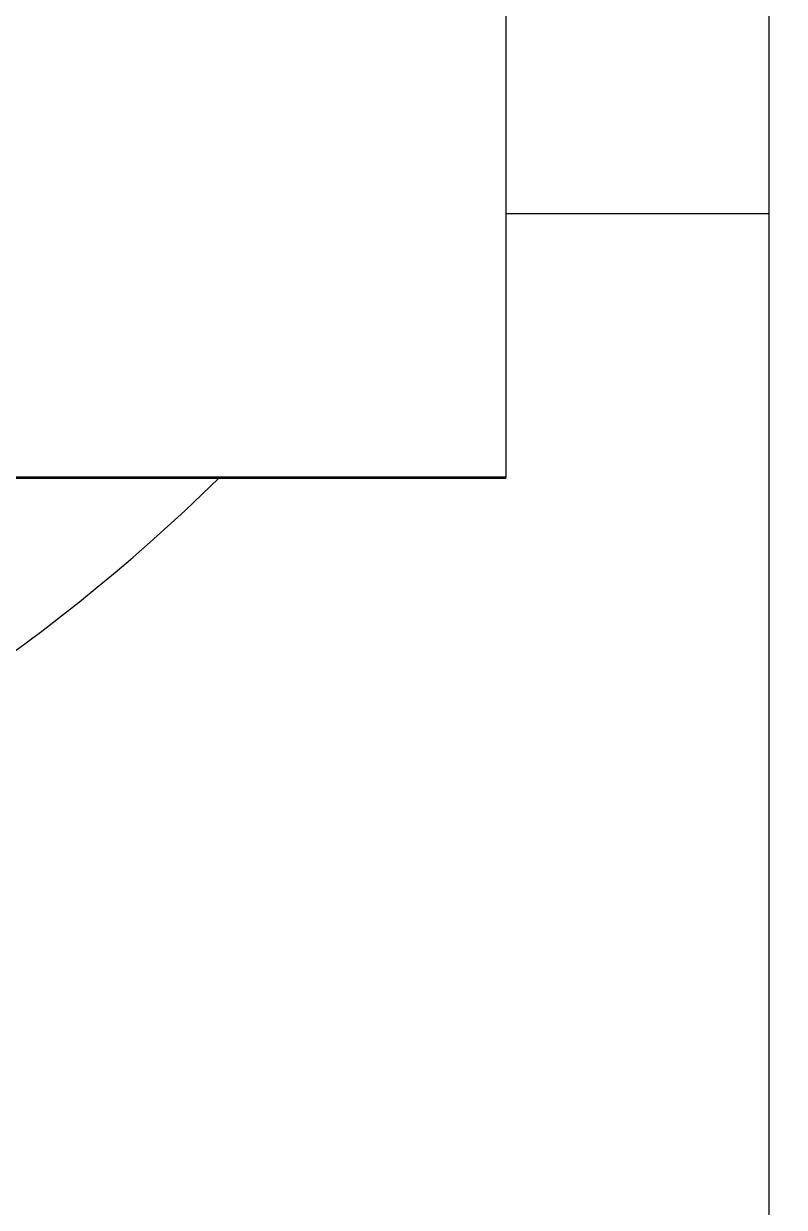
# Model space of a CAD drawing. Header units: millimetres. Extents: x -10496 to -5455, y -188 to 7293.
# Drawn here: x -7712.351 to -7711.893, y 4990.928 to 4991.641 of the extents above; entities that cross this region are included whole.
import ezdxf

# ---------------------------------------------------------------- set-up
doc = ezdxf.new("R2010")
doc.units = ezdxf.units.MM
doc.layers.add('Kıtc-002 Çizgi', color=7, linetype='Continuous')

# ---------------------------------------------------------------- blocks, each defined once
blk = doc.blocks.new('B2_YS$0$2501-B2-XrefF$0$MK-cutter1')
for p, q in [((0.594772219657898, 0.4367500245571136), (-0.5952277779579163, 0.4367500245571136)), ((0.249772235751152, 0.4367500245571136), (0.249772235751152, 0.3742500245571136)), ((-0.312727764248848, 0.3742500245571136), (0.312272235751152, 0.3742500245571136)), ((0.31252221763134, 0.3742500245571136), (0.312272235751152, 0.3742500245571136)), ((0.312272235751152, 0.3742500245571136), (0.312272235751152, -0.1257499903440475)), ((0.31252221763134, -0.1357499808073044), (0.31252221763134, 0.3742500245571136))]:
    blk.add_line(p, q)
for centre, radius, start, end in [((0, 1.490116119384766e-08), 4.12499999999994, 169.5243185826162, 12.2466900581009), ((0, 1.490116119384766e-08), 4.264499999999937, 169.8706768115246, 11.78605262361989), ((0, 1.490116119384766e-08), 1.432999999999977, 146.1684413094248, 33.83155869057525), ((0, 1.490116119384766e-08), 1.391111922047944, 147.2515676701049, 32.7484323298951), ((0, 1.490116119384766e-08), 4.687499999999944, 173.8438426062512, 6.156157393748781), ((0, 1.490116119384766e-08), 4.312499999999949, 173.3805854964144, 6.619414503585602), ((-0.00926680862903595, -0.002091914415359497), 1.065723304703347, 152.0790497550511, 27.06444049545113), ((0, 1.490116119384766e-08), 0.4374999999999935, 315.588850244908, 44.41114975509205)]:
    blk.add_arc(centre, radius, start, end)
blk = doc.blocks.new('A$C7693d8d3')
at = {"layer": 'Kıtc-002 Çizgi', "xscale": 2.54, "yscale": 2.54, "zscale": 2.54}
blk.add_blockref('B2_YS$0$2501-B2-XrefF$0$MK-cutter1', (163.6737499427982, 36.81942248344421, -1.863679966272926e-09), dxfattribs=at)

msp = doc.modelspace()

# ---------------------------------------------------------------- block references
at = {"rotation": 270}
msp.add_blockref('A$C7693d8d3', (-7749.83101624134, 5155.835033118211), dxfattribs=at)

doc.saveas('drawing.dxf')
